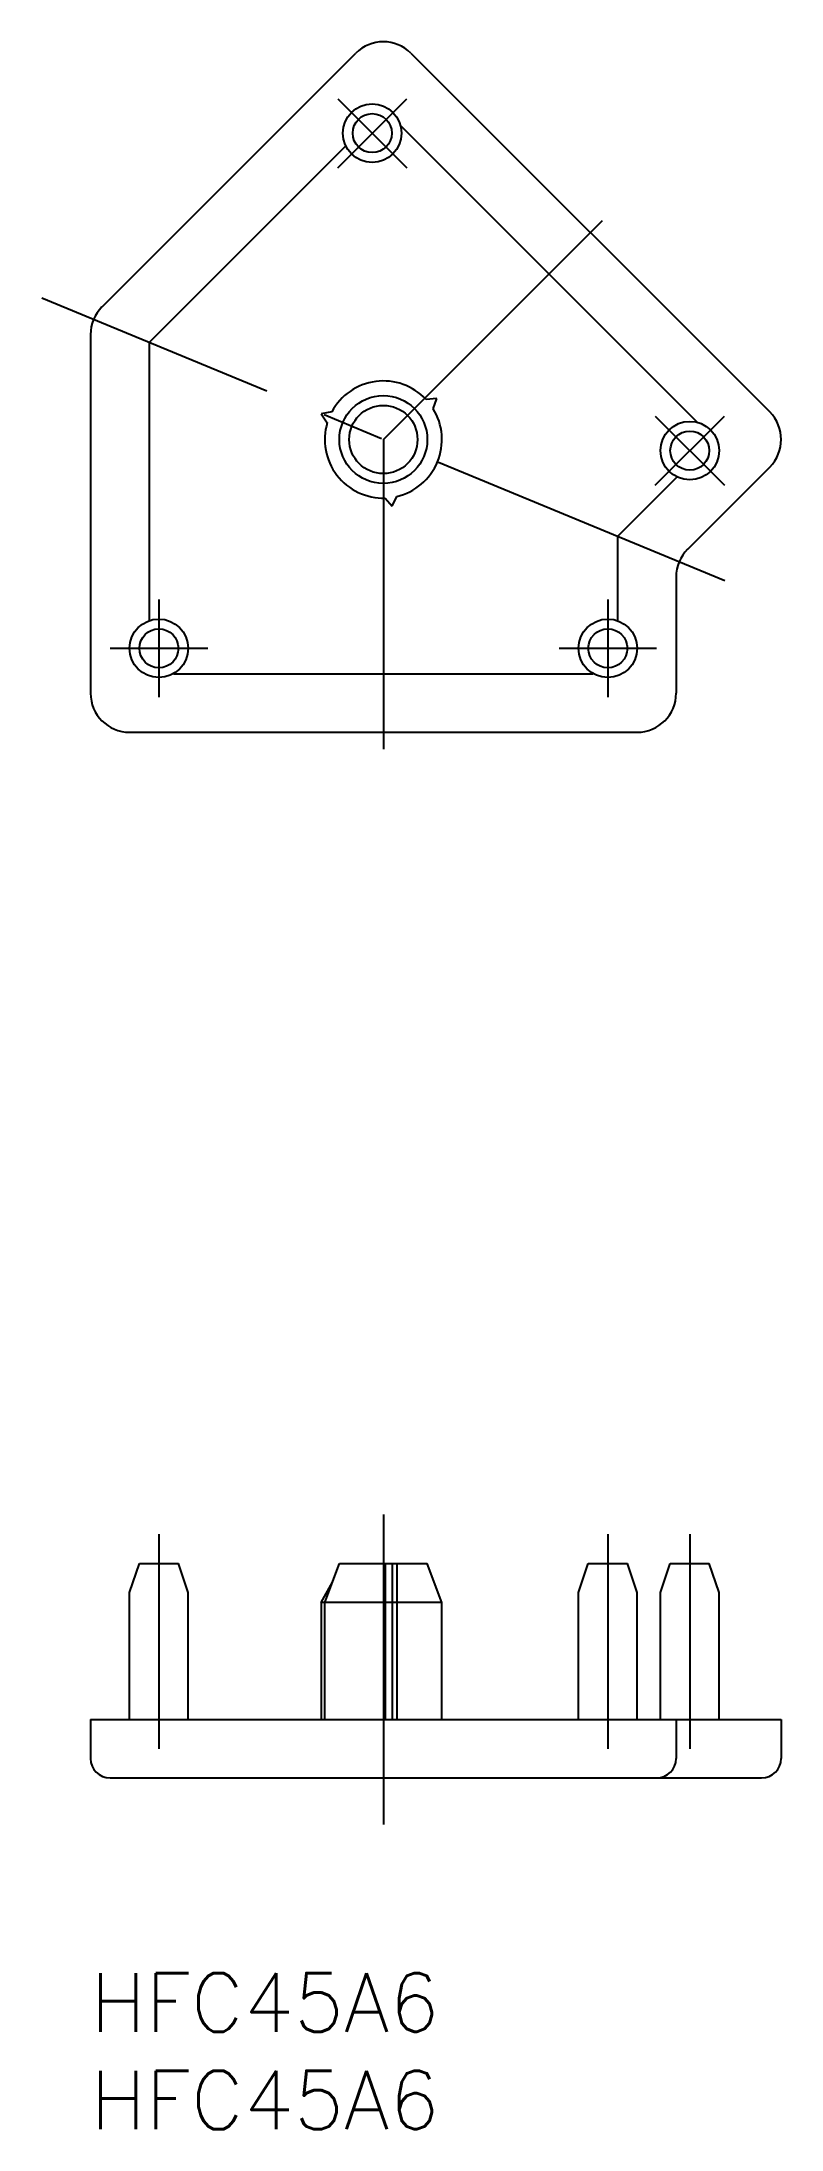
# Model space of a CAD drawing. Extents: x -3 to 35, y -8 to 99.
import ezdxf

# ---------------------------------------------------------------- set-up
doc = ezdxf.new("R2010")
doc.units = 0
doc.header["$LTSCALE"] = 0.5
doc.linetypes.add('CENTER', pattern=[50.8, 31.75, -6.35, 6.35, -6.35])
for name, color, linetype in [('MSM_CENTER', 1, 'CENTER'), ('MSM_CONTINUOUS', 7, 'CONTINUOUS'), ('MSM_PART_NUMBER', 7, 'CONTINUOUS')]:
    doc.layers.add(name, color=color, linetype=linetype)
doc.styles.get("Standard").update_dxf_attribs({"font": 'txt.shx', "height": 3, "bigfont": 'bigfont.shx'})

# ---------------------------------------------------------------- blocks, each defined once
blk = doc.blocks.new('*U2')
at = {"layer": 'MSM_PART_NUMBER'}
blk.add_text('HFC45A6', height=3, dxfattribs=at).set_placement((0, -3))
blk = doc.blocks.new('*U3')
at = {"layer": 'MSM_PART_NUMBER'}
blk.add_text('HFC45A6', height=3, dxfattribs=at).set_placement((0, -8))

msp = doc.modelspace()

# ---------------------------------------------------------------- linework, layer by layer
at = {"layer": 'MSM_CENTER'}
for p, q in [((12.67, 92.52), (16.2, 96.05)), ((12.67, 96.05), (16.2, 92.52)), ((15, 78.59), (27.73, 91.32)), ((32.5, 71.34), (-2.5, 85.84)), ((28.93, 76.25), (32.47, 79.79)), ((28.93, 79.79), (32.47, 76.25)), ((15, 78.59), (15, 61.09)), ((3.5, 70.39), (3.5, 65.39)), ((26.5, 70.39), (26.5, 65.39)), ((1, 67.89), (6, 67.89)), ((24, 67.89), (29, 67.89)), ((3.5, 22.5), (3.5, 11.5)), ((15, 23.5), (15, 7.5)), ((26.5, 22.5), (26.5, 11.5)), ((30.7, 22.5), (30.7, 11.5))]:
    msp.add_line(p, q, dxfattribs=at)
at = {"layer": 'MSM_CONTINUOUS'}
for p, q in [((0.59, 85.39), (13.59, 98.39)), ((16.41, 98.39), (34.8, 80)), ((15.88, 94.68), (31.09, 79.47)), ((3, 83.56), (13.08, 93.64)), ((0, 83.97), (0, 65.59)), ((3, 83.56), (3, 69.3)), ((17.74, 80.69), (17.19, 80.64)), ((17.55, 80.17), (17.74, 80.69)), ((12.36, 80.01), (11.81, 79.91)), ((11.81, 79.91), (12.13, 79.45)), ((30.59, 72.96), (34.8, 77.17)), ((27, 73.62), (30.05, 76.67)), ((15.09, 75.59), (15.45, 75.17)), ((15.45, 75.17), (15.69, 75.67)), ((27, 73.62), (27, 69.3)), ((30, 71.55), (30, 65.59)), ((4.25, 66.59), (25.75, 66.59)), ((2, 63.59), (28, 63.59)), ((2, 19.5), (2.5, 21)), ((2.5, 21), (4.5, 21)), ((5, 19.5), (4.5, 21)), ((12, 19), (12.75, 21)), ((12.75, 21), (17.25, 21)), ((15.09, 21), (15.09, 13)), ((15.45, 21), (15.45, 13)), ((15.69, 21), (15.69, 13)), ((18, 19), (17.25, 21)), ((25, 19.5), (25.5, 21)), ((25.5, 21), (27.5, 21)), ((28, 19.5), (27.5, 21)), ((29.2, 19.5), (29.7, 21)), ((29.7, 21), (31.7, 21)), ((32.2, 19.5), (31.7, 21)), ((2, 13), (2, 19.5)), ((5, 13), (5, 19.5)), ((11.81, 19), (12.39, 20.04)), ((25, 13), (25, 19.5)), ((28, 13), (28, 19.5)), ((29.2, 13), (29.2, 19.5)), ((32.2, 13), (32.2, 19.5)), ((11.81, 19), (11.81, 13)), ((18, 19), (11.81, 19)), ((12, 13), (12, 19)), ((18, 13), (18, 19)), ((0, 13), (0, 11)), ((0, 13), (35.38, 13)), ((30, 13), (30, 11)), ((35.38, 13), (35.38, 11)), ((1, 10), (34.38, 10))]:
    msp.add_line(p, q, dxfattribs=at)
for centre, radius in [((14.43, 94.29), 1.5), ((14.43, 94.29), 1), ((15, 78.59), 2.25), ((15, 78.59), 1.75), ((30.7, 78.02), 1.5), ((30.7, 78.02), 1), ((3.5, 67.89), 1.5), ((3.5, 67.89), 1), ((26.5, 67.89), 1.5), ((26.5, 67.89), 1)]:
    msp.add_circle(centre, radius, dxfattribs=at)
for centre, radius, start, end in [((15, 96.97), 2, 45, 135), ((2, 83.97), 2, 135, 180), ((15, 78.59), 3, 43.2392, 151.7608), ((15, 78.59), 3, 163.2392, 271.7608), ((15, 78.59), 3, 283.2392, 31.7608), ((33.38, 78.59), 2, 315, 45), ((32, 71.55), 2, 135, 180), ((2, 65.59), 2, 180, 270), ((28, 65.59), 2, 270, 0), ((1, 11), 1, 180, 270), ((29, 11), 1, 270, 0), ((34.38, 11), 1, 270, 0)]:
    msp.add_arc(centre, radius, start, end, dxfattribs=at)

# ---------------------------------------------------------------- block references
for name in ['*U2', '*U3']:
    msp.add_blockref(name, (0, 0), dxfattribs=at)

doc.saveas('drawing.dxf')
